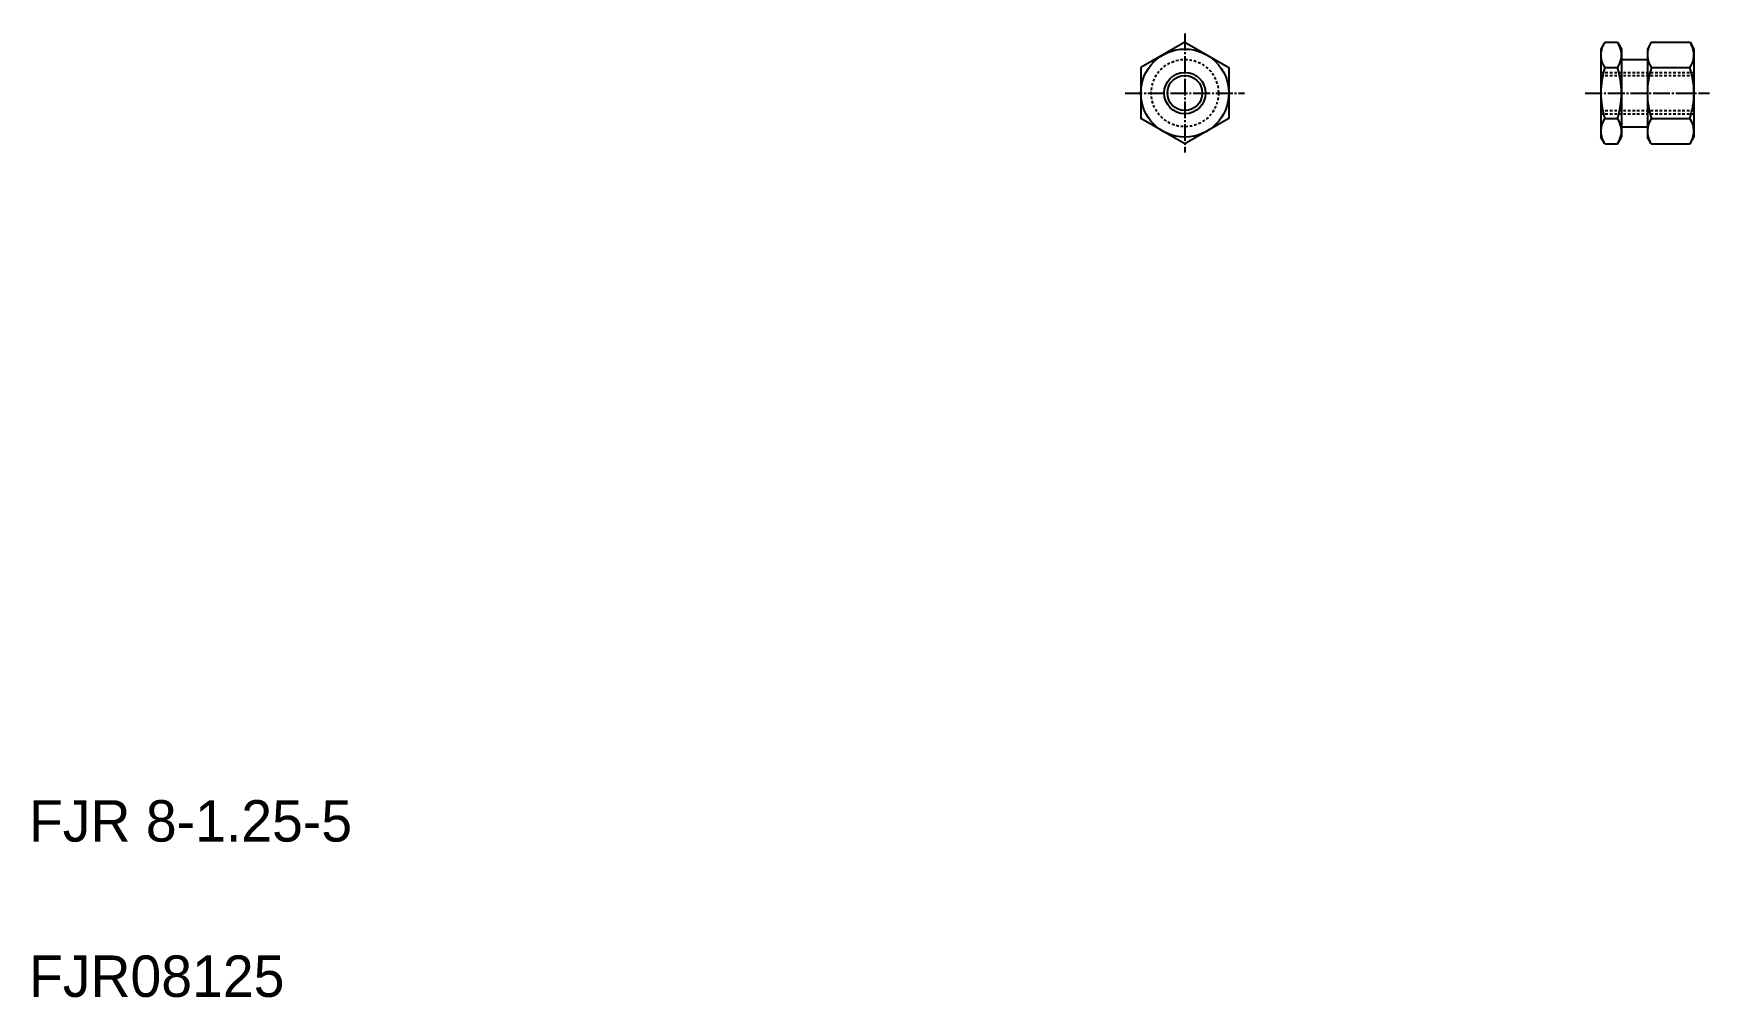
# Model space of a CAD drawing. Extents: x 21 to 345, y 20 to 206.
import ezdxf

# ---------------------------------------------------------------- set-up
doc = ezdxf.new("R2010")
doc.units = 0
doc.header["$LTSCALE"] = 0.25
doc.linetypes.add('CENTER', pattern=[17.5, 13, -1.5, 1.5, -1.5])
doc.linetypes.add('DASHED', pattern=[3.5, 2, -1.5])
doc.layers.get('0').update_dxf_attribs({"linetype": 'CONTINUOUS'})
doc.layers.add('CENTER', color=1, linetype='CENTER')

msp = doc.modelspace()

# ---------------------------------------------------------------- linework, layer by layer
for p, q in [((243.32, 204.42), (234.82, 199.51)), ((243.32, 204.42), (251.82, 199.51)), ((324.44, 204.42), (323.68, 203.1)), ((324.44, 204.42), (326.93, 204.42)), ((326.93, 204.42), (327.68, 203.1)), ((333.44, 204.42), (332.68, 203.1)), ((333.44, 204.42), (340.93, 204.42)), ((340.93, 204.42), (341.68, 203.1)), ((239.07, 201.96), (239.07, 201.96)), ((241.2, 203.19), (241.2, 203.19)), ((323.68, 203.1), (323.68, 186.1)), ((327.68, 203.1), (327.68, 186.1)), ((327.68, 201.1), (332.68, 201.1)), ((332.68, 203.1), (332.68, 186.1)), ((341.68, 203.1), (341.68, 186.1)), ((234.82, 199.51), (234.82, 189.7)), ((251.82, 199.51), (251.82, 189.7)), ((324.46, 199.51), (326.9, 199.51)), ((333.46, 199.51), (340.9, 199.51)), ((243.32, 184.79), (234.82, 189.7)), ((251.82, 189.7), (243.32, 184.79)), ((324.46, 189.7), (326.9, 189.7)), ((327.68, 188.1), (332.68, 188.1)), ((333.46, 189.7), (340.9, 189.7)), ((324.44, 184.79), (323.68, 186.1)), ((324.44, 184.79), (326.93, 184.79)), ((326.93, 184.79), (327.68, 186.1)), ((333.44, 184.79), (332.68, 186.1)), ((333.44, 184.79), (340.93, 184.79)), ((340.93, 184.79), (341.68, 186.1))]:
    msp.add_line(p, q)
at = {"color": 3, "linetype": 'DASHED'}
for p, q in [((323.68, 198.6), (341.68, 198.6)), ((323.68, 197.98), (341.68, 197.98)), ((323.68, 191.23), (341.68, 191.23)), ((323.68, 190.6), (341.68, 190.6))]:
    msp.add_line(p, q, dxfattribs=at)
for radius in [8.5, 3.38]:
    msp.add_circle((243.32, 194.6), radius)
msp.add_circle((243.32, 194.6), 6.5, dxfattribs=at)
at = {"color": 3}
msp.add_circle((243.32, 194.6), 4, dxfattribs=at)
for centre, radius, start, end in [((327.93, 201.96), 4.25, 150, 215.2644), ((323.43, 201.96), 4.25, 324.7356, 30), ((336.93, 201.96), 4.25, 150, 215.2644), ((337.43, 201.96), 4.25, 324.7356, 30), ((339.51, 194.6), 15.83, 161.9403, 198.0597), ((311.85, 194.6), 15.83, 341.9403, 18.0597), ((348.51, 194.6), 15.83, 161.9403, 198.0597), ((325.85, 194.6), 15.83, 341.9403, 18.0597), ((327.93, 187.24), 4.25, 144.7356, 210), ((323.43, 187.24), 4.25, 330, 35.2644), ((336.93, 187.24), 4.25, 144.7356, 210), ((337.43, 187.24), 4.25, 330, 35.2644)]:
    msp.add_arc(centre, radius, start, end)
at = {"layer": 'CENTER', "color": 1, "linetype": 'CENTER'}
for p, q in [((243.32, 206.1), (243.32, 183.1)), ((231.82, 194.6), (254.82, 194.6)), ((320.68, 194.6), (344.68, 194.6))]:
    msp.add_line(p, q, dxfattribs=at)

# ---------------------------------------------------------------- texts
for s, p in [('FJR 8-1.25-5', (20, 50)), ('FJR08125', (20, 20))]:
    msp.add_text(s, height=8).set_placement(p)

doc.saveas('drawing.dxf')
